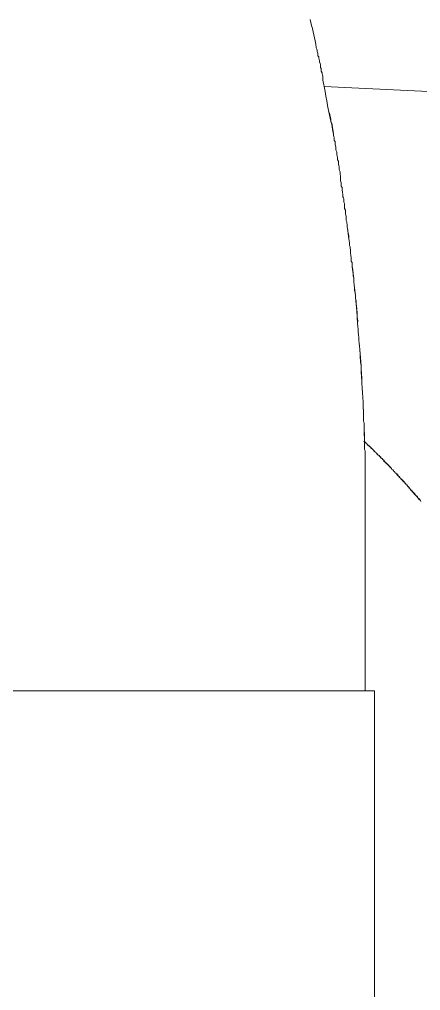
# Model space of a CAD drawing. Header units: millimetres. Extents: x 5194 to 16594, y 329 to 7592.
# Drawn here: x 11623.9 to 11645.5, y 3561 to 3613.4 of the extents above; entities that cross this region are included whole.
import ezdxf

# ---------------------------------------------------------------- set-up
doc = ezdxf.new("R2010")
doc.units = ezdxf.units.MM
doc.header["$MEASUREMENT"] = 0
doc.layers.add('PDF_Geometry', color=7, linetype='Continuous', true_color=0x231f20)

msp = doc.modelspace()

# ---------------------------------------------------------------- linework, layer by layer
at = {"layer": 'PDF_Geometry', "color": 0, "lineweight": 9}
for p, q in [((11639.882, 3612.04), (11639.882, 3611.973)), ((11639.882, 3611.973), (11639.905, 3611.905)), ((11639.905, 3611.905), (11639.905, 3611.838)), ((11639.905, 3611.838), (11639.927, 3611.77)), ((11639.927, 3611.77), (11639.95, 3611.703)), ((11639.95, 3611.703), (11639.95, 3611.635)), ((11639.95, 3611.635), (11639.995, 3611.545)), ((11639.995, 3611.545), (11639.995, 3611.478)), ((11639.995, 3611.478), (11639.995, 3611.41)), ((11639.995, 3611.41), (11640.04, 3611.343)), ((11640.04, 3611.343), (11640.04, 3611.275)), ((11640.04, 3611.275), (11640.062, 3611.208)), ((11640.062, 3611.208), (11640.085, 3611.141)), ((11640.085, 3611.141), (11640.085, 3611.073)), ((11640.085, 3611.073), (11640.107, 3610.983)), ((11640.107, 3610.983), (11640.13, 3610.916)), ((11640.13, 3610.916), (11640.13, 3610.848)), ((11640.13, 3610.848), (11640.13, 3610.781)), ((11640.13, 3610.781), (11640.175, 3610.713)), ((11640.175, 3610.713), (11640.175, 3610.646)), ((11640.175, 3610.646), (11640.175, 3610.578)), ((11640.175, 3610.578), (11640.22, 3610.488)), ((11640.22, 3610.488), (11640.22, 3610.421)), ((11640.22, 3610.421), (11640.242, 3610.376)), ((11640.242, 3610.376), (11640.265, 3610.286)), ((11640.265, 3610.286), (11640.265, 3610.241)), ((11652.08, 3609.177), (11640.332, 3609.746)), ((11640.737, 3607.7), (11640.737, 3607.767)), ((11640.737, 3607.767), (11640.827, 3607.205)), ((11640.827, 3607.205), (11640.827, 3607.115)), ((11640.827, 3607.115), (11640.849, 3607.047)), ((11640.849, 3607.047), (11640.872, 3606.98)), ((11640.872, 3606.98), (11640.872, 3606.913)), ((11640.872, 3606.913), (11640.872, 3606.845)), ((11640.872, 3606.845), (11640.917, 3606.778)), ((11640.917, 3606.778), (11640.917, 3606.71)), ((11640.917, 3606.71), (11640.917, 3606.62)), ((11640.917, 3606.62), (11640.939, 3606.575)), ((11640.939, 3606.575), (11640.962, 3606.485)), ((11640.962, 3606.485), (11640.962, 3606.418)), ((11640.962, 3606.418), (11640.962, 3606.35)), ((11640.962, 3606.35), (11640.984, 3606.283)), ((11640.984, 3606.283), (11641.007, 3606.215)), ((11641.007, 3606.215), (11641.007, 3606.125)), ((11641.007, 3606.125), (11641.007, 3606.08)), ((11641.007, 3606.08), (11641.029, 3605.99)), ((11641.029, 3605.99), (11641.052, 3605.923)), ((11641.052, 3605.923), (11641.052, 3605.856)), ((11641.052, 3605.856), (11641.052, 3605.788)), ((11641.052, 3605.788), (11641.097, 3605.721)), ((11641.097, 3605.721), (11641.097, 3605.631)), ((11641.097, 3605.631), (11641.097, 3605.586)), ((11641.097, 3605.586), (11641.119, 3605.496)), ((11641.119, 3605.496), (11641.142, 3605.428)), ((11641.142, 3605.428), (11641.142, 3605.361)), ((11641.142, 3605.361), (11641.142, 3605.293)), ((11641.142, 3605.293), (11641.164, 3605.226)), ((11641.164, 3605.226), (11641.187, 3605.158)), ((11641.187, 3605.158), (11641.187, 3605.091)), ((11641.187, 3605.091), (11641.187, 3605.001)), ((11641.187, 3605.001), (11641.209, 3604.933)), ((11641.209, 3604.933), (11641.209, 3604.866)), ((11641.209, 3604.866), (11641.209, 3604.799)), ((11641.209, 3604.799), (11641.209, 3604.731)), ((11641.209, 3604.731), (11641.209, 3604.664)), ((11641.209, 3604.664), (11641.254, 3604.574)), ((11641.254, 3604.574), (11641.254, 3604.506)), ((11641.254, 3604.506), (11641.254, 3604.439)), ((11641.254, 3604.439), (11641.254, 3604.371)), ((11641.254, 3604.371), (11641.299, 3604.304)), ((11641.299, 3604.304), (11641.299, 3604.236)), ((11641.299, 3604.236), (11641.299, 3604.169)), ((11641.299, 3604.169), (11641.322, 3604.079)), ((11641.322, 3604.079), (11641.322, 3604.011)), ((11641.322, 3604.011), (11641.344, 3603.944)), ((11641.344, 3603.944), (11641.344, 3603.876)), ((11641.344, 3603.876), (11641.344, 3603.809)), ((11641.344, 3603.809), (11641.367, 3603.742)), ((11641.367, 3603.742), (11641.389, 3603.674)), ((11641.389, 3603.674), (11641.389, 3603.584)), ((11641.389, 3603.584), (11641.389, 3603.517)), ((11641.389, 3603.517), (11641.434, 3603.449)), ((11641.434, 3603.449), (11641.434, 3603.382)), ((11641.434, 3603.382), (11641.434, 3603.292)), ((11641.434, 3603.292), (11641.434, 3603.247)), ((11641.434, 3603.247), (11641.434, 3603.179)), ((11641.434, 3603.179), (11641.479, 3603.089)), ((11641.479, 3603.089), (11641.479, 3603.022)), ((11641.479, 3603.022), (11641.479, 3602.954)), ((11641.479, 3602.954), (11641.479, 3602.887)), ((11641.479, 3602.887), (11641.502, 3602.819)), ((11641.502, 3602.819), (11641.524, 3602.752)), ((11641.524, 3602.752), (11641.524, 3602.662)), ((11641.524, 3602.662), (11641.524, 3602.595)), ((11641.524, 3602.595), (11641.524, 3602.527)), ((11641.524, 3602.527), (11641.547, 3602.46)), ((11641.547, 3602.46), (11641.547, 3602.37)), ((11641.547, 3602.37), (11641.569, 3602.325)), ((11641.569, 3602.325), (11641.569, 3602.257)), ((11641.569, 3602.257), (11641.569, 3602.167)), ((11641.569, 3602.167), (11641.592, 3602.1)), ((11641.592, 3602.1), (11641.659, 3601.538)), ((11641.659, 3601.538), (11641.682, 3601.448)), ((11641.682, 3601.448), (11641.682, 3601.403)), ((11641.682, 3601.403), (11641.704, 3601.335)), ((11641.704, 3601.335), (11641.704, 3601.245)), ((11641.704, 3601.245), (11641.704, 3601.178)), ((11641.704, 3601.178), (11641.726, 3601.11)), ((11641.726, 3601.11), (11641.726, 3601.043)), ((11641.726, 3601.043), (11641.749, 3600.953)), ((11641.749, 3600.953), (11641.749, 3600.908)), ((11641.749, 3600.908), (11641.749, 3600.818)), ((11641.749, 3600.818), (11641.749, 3600.75)), ((11641.749, 3600.75), (11641.771, 3600.683)), ((11641.771, 3600.683), (11641.771, 3600.616)), ((11641.771, 3600.616), (11641.794, 3600.526)), ((11641.794, 3600.526), (11641.794, 3600.481)), ((11641.794, 3600.481), (11641.794, 3600.391)), ((11641.794, 3600.391), (11641.794, 3600.323)), ((11641.794, 3600.323), (11641.839, 3600.256)), ((11641.839, 3600.256), (11641.839, 3600.188)), ((11641.839, 3600.188), (11641.839, 3600.121)), ((11641.839, 3600.121), (11641.839, 3600.031)), ((11641.839, 3600.031), (11641.929, 3599.401)), ((11641.929, 3599.401), (11641.929, 3599.334)), ((11641.929, 3599.334), (11641.929, 3599.266)), ((11641.929, 3599.266), (11641.929, 3599.176)), ((11641.929, 3599.176), (11641.951, 3599.109)), ((11641.951, 3599.109), (11641.951, 3599.041)), ((11641.951, 3599.041), (11642.019, 3598.479)), ((11642.019, 3598.479), (11642.019, 3598.389)), ((11642.019, 3598.389), (11642.109, 3597.467)), ((11642.109, 3597.624), (11642.086, 3597.669)), ((11642.086, 3597.669), (11642.131, 3596.972)), ((11642.109, 3597.535), (11642.109, 3597.624)), ((11642.109, 3597.467), (11642.109, 3597.535)), ((11642.23, 3595.758), (11642.23, 3595.691)), ((11642.23, 3595.691), (11642.253, 3595.623)), ((11642.253, 3595.623), (11642.253, 3595.556)), ((11642.253, 3595.556), (11642.32, 3594.701)), ((11642.32, 3594.701), (11642.32, 3594.611)), ((11642.32, 3594.611), (11642.365, 3593.757)), ((11642.455, 3591.688), (11642.478, 3591.62)), ((11642.478, 3591.62), (11642.478, 3591.53)), ((11642.478, 3591.53), (11642.478, 3591.485)), ((11642.478, 3591.485), (11642.478, 3591.395)), ((11642.478, 3591.395), (11642.478, 3591.328)), ((11642.478, 3591.328), (11642.5, 3590.473)), ((11642.493, 3590.612), (11642.471, 3590.635)), ((11642.502, 3590.615), (11642.48, 3590.637)), ((11642.493, 3590.59), (11642.493, 3590.612)), ((11642.538, 3590.59), (11642.493, 3590.59)), ((11642.5, 3590.473), (11642.5, 3590.383)), ((11642.5, 3590.383), (11642.5, 3590.338)), ((11642.5, 3590.338), (11642.5, 3590.248)), ((11642.5, 3590.248), (11642.5, 3590.181)), ((11642.502, 3590.592), (11642.502, 3590.615)), ((11642.547, 3590.592), (11642.502, 3590.592)), ((11642.538, 3590.567), (11642.538, 3590.59)), ((11642.538, 3590.545), (11642.538, 3590.567)), ((11642.583, 3590.545), (11642.538, 3590.545)), ((11642.547, 3590.57), (11642.547, 3590.592)), ((11642.592, 3590.525), (11642.547, 3590.57)), ((11642.583, 3590.522), (11642.583, 3590.545)), ((11642.606, 3590.522), (11642.583, 3590.522)), ((11642.637, 3590.502), (11642.592, 3590.525)), ((11642.606, 3590.5), (11642.606, 3590.522)), ((11642.628, 3590.5), (11642.606, 3590.5)), ((11642.628, 3590.477), (11642.628, 3590.5)), ((11642.651, 3590.477), (11642.628, 3590.477)), ((11642.637, 3590.48), (11642.637, 3590.502)), ((11642.66, 3590.435), (11642.637, 3590.48)), ((11642.673, 3590.455), (11642.651, 3590.477)), ((11642.682, 3590.412), (11642.66, 3590.435)), ((11642.673, 3590.432), (11642.673, 3590.455)), ((11642.696, 3590.41), (11642.673, 3590.432)), ((11642.705, 3590.412), (11642.682, 3590.412)), ((11642.718, 3590.41), (11642.696, 3590.41)), ((11642.705, 3590.39), (11642.705, 3590.412)), ((11642.75, 3590.367), (11642.705, 3590.39)), ((11642.718, 3590.387), (11642.718, 3590.41)), ((11642.763, 3590.387), (11642.718, 3590.387)), ((11642.772, 3590.345), (11642.75, 3590.367)), ((11642.763, 3590.365), (11642.763, 3590.387)), ((11642.786, 3590.342), (11642.763, 3590.365)), ((11642.795, 3590.322), (11642.772, 3590.345)), ((11642.808, 3590.342), (11642.786, 3590.342)), ((11642.84, 3590.3), (11642.795, 3590.322)), ((11642.808, 3590.32), (11642.808, 3590.342)), ((11642.831, 3590.297), (11642.808, 3590.32)), ((11642.853, 3590.275), (11642.831, 3590.297)), ((11642.84, 3590.277), (11642.84, 3590.3)), ((11642.862, 3590.255), (11642.84, 3590.277)), ((11642.876, 3590.275), (11642.853, 3590.275)), ((11642.884, 3590.232), (11642.862, 3590.255)), ((11642.876, 3590.252), (11642.876, 3590.275)), ((11642.898, 3590.23), (11642.876, 3590.252)), ((11642.929, 3590.21), (11642.884, 3590.232)), ((11642.898, 3590.207), (11642.898, 3590.23)), ((11642.5, 3590.181), (11642.545, 3590.113)), ((11642.545, 3590.113), (11642.545, 3590.046)), ((11642.545, 3590.046), (11642.545, 3589.956)), ((11642.545, 3589.956), (11642.545, 3589.888)), ((11642.545, 3589.888), (11642.545, 3589.821)), ((11642.545, 3589.821), (11642.545, 3589.753)), ((11642.545, 3589.753), (11642.545, 3589.663)), ((11642.943, 3590.207), (11642.898, 3590.207)), ((11642.952, 3590.165), (11642.929, 3590.21)), ((11642.943, 3590.185), (11642.943, 3590.207)), ((11642.965, 3590.185), (11642.943, 3590.185)), ((11642.974, 3590.165), (11642.952, 3590.165)), ((11642.965, 3590.162), (11642.965, 3590.185)), ((11642.988, 3590.162), (11642.965, 3590.162)), ((11642.974, 3590.142), (11642.974, 3590.165)), ((11643.019, 3590.12), (11642.974, 3590.142)), ((11642.988, 3590.14), (11642.988, 3590.162)), ((11643.01, 3590.117), (11642.988, 3590.14)), ((11643.01, 3590.095), (11643.01, 3590.117)), ((11643.033, 3590.095), (11643.01, 3590.095)), ((11643.019, 3590.097), (11643.019, 3590.12)), ((11643.042, 3590.075), (11643.019, 3590.097)), ((11643.033, 3590.073), (11643.033, 3590.095)), ((11643.055, 3590.073), (11643.033, 3590.073)), ((11643.064, 3590.052), (11643.042, 3590.075)), ((11643.055, 3590.05), (11643.055, 3590.073)), ((11643.1, 3590.028), (11643.055, 3590.05)), ((11643.109, 3590.03), (11643.064, 3590.052)), ((11643.123, 3590.005), (11643.1, 3590.028)), ((11643.132, 3589.985), (11643.109, 3590.03)), ((11643.145, 3589.983), (11643.123, 3590.005)), ((11643.154, 3589.985), (11643.132, 3589.985)), ((11643.168, 3589.96), (11643.145, 3589.983)), ((11643.19, 3589.938), (11643.168, 3589.96)), ((11643.19, 3589.915), (11643.19, 3589.938)), ((11643.213, 3589.893), (11643.19, 3589.915)), ((11643.235, 3589.893), (11643.213, 3589.893)), ((11643.235, 3589.87), (11643.235, 3589.893)), ((11643.28, 3589.87), (11643.235, 3589.87)), ((11643.28, 3589.848), (11643.28, 3589.87)), ((11643.303, 3589.848), (11643.28, 3589.848)), ((11643.312, 3589.85), (11643.289, 3589.85)), ((11643.303, 3589.825), (11643.303, 3589.848)), ((11643.325, 3589.825), (11643.303, 3589.825)), ((11643.334, 3589.805), (11643.312, 3589.85)), ((11643.325, 3589.803), (11643.325, 3589.825)), ((11643.348, 3589.78), (11643.325, 3589.803)), ((11643.357, 3589.783), (11643.334, 3589.805)), ((11643.37, 3589.78), (11643.348, 3589.78)), ((11643.379, 3589.783), (11643.357, 3589.783)), ((11643.37, 3589.758), (11643.37, 3589.78)), ((11643.37, 3589.735), (11643.37, 3589.758)), ((11643.393, 3589.735), (11643.37, 3589.735)), ((11643.379, 3589.76), (11643.379, 3589.783)), ((11643.402, 3589.715), (11643.379, 3589.76)), ((11643.393, 3589.713), (11643.393, 3589.735)), ((11643.415, 3589.713), (11643.393, 3589.713)), ((11643.424, 3589.715), (11643.402, 3589.715)), ((11643.415, 3589.69), (11643.415, 3589.713)), ((11643.46, 3589.69), (11643.415, 3589.69)), ((11643.469, 3589.693), (11643.424, 3589.715)), ((11643.46, 3589.668), (11643.46, 3589.69)), ((11643.469, 3589.67), (11643.469, 3589.693)), ((11642.545, 3589.663), (11642.545, 3589.618)), ((11642.545, 3589.618), (11642.545, 3589.529)), ((11642.545, 3589.529), (11642.545, 3589.461)), ((11642.545, 3589.461), (11642.545, 3589.394)), ((11642.545, 3589.394), (11642.545, 3589.326)), ((11643.483, 3589.645), (11643.46, 3589.668)), ((11643.492, 3589.648), (11643.469, 3589.67)), ((11643.505, 3589.645), (11643.483, 3589.645)), ((11643.514, 3589.625), (11643.492, 3589.648)), ((11643.505, 3589.623), (11643.505, 3589.645)), ((11643.505, 3589.6), (11643.505, 3589.623)), ((11643.528, 3589.6), (11643.505, 3589.6)), ((11643.537, 3589.603), (11643.514, 3589.625)), ((11643.55, 3589.6), (11643.528, 3589.6)), ((11643.559, 3589.603), (11643.537, 3589.603)), ((11643.55, 3589.578), (11643.55, 3589.6)), ((11643.55, 3589.555), (11643.55, 3589.578)), ((11643.573, 3589.533), (11643.55, 3589.555)), ((11643.559, 3589.558), (11643.559, 3589.603)), ((11643.582, 3589.535), (11643.559, 3589.558)), ((11643.595, 3589.533), (11643.573, 3589.533)), ((11643.627, 3589.49), (11643.582, 3589.535)), ((11643.595, 3589.51), (11643.595, 3589.533)), ((11643.64, 3589.488), (11643.595, 3589.51)), ((11643.627, 3589.468), (11643.627, 3589.49)), ((11643.672, 3589.445), (11643.627, 3589.468)), ((11643.685, 3589.465), (11643.64, 3589.488)), ((11643.694, 3589.423), (11643.672, 3589.445)), ((11643.685, 3589.443), (11643.685, 3589.465)), ((11643.73, 3589.398), (11643.685, 3589.443)), ((11643.717, 3589.4), (11643.694, 3589.423)), ((11643.762, 3589.355), (11643.717, 3589.4)), ((11643.753, 3589.398), (11643.73, 3589.398)), ((11643.775, 3589.353), (11643.753, 3589.398)), ((11643.807, 3589.333), (11643.762, 3589.355)), ((11643.82, 3589.33), (11643.775, 3589.353)), ((11643.807, 3589.31), (11643.807, 3589.333)), ((11643.852, 3589.288), (11643.807, 3589.31)), ((11643.82, 3589.285), (11643.82, 3589.33)), ((11643.865, 3589.263), (11643.82, 3589.285)), ((11643.852, 3589.265), (11643.852, 3589.288)), ((11643.874, 3589.243), (11643.852, 3589.265)), ((11643.888, 3589.24), (11643.865, 3589.263)), ((11643.896, 3589.243), (11643.874, 3589.243)), ((11643.91, 3589.218), (11643.888, 3589.24)), ((11643.896, 3589.198), (11643.896, 3589.243)), ((11643.941, 3589.175), (11643.896, 3589.198)), ((11643.955, 3589.173), (11643.91, 3589.218)), ((11643.964, 3589.13), (11643.941, 3589.175)), ((11643.955, 3589.15), (11643.955, 3589.173)), ((11643.977, 3589.105), (11643.955, 3589.15)), ((11643.986, 3589.108), (11643.964, 3589.13)), ((11644.022, 3589.083), (11643.977, 3589.105)), ((11644.031, 3589.085), (11643.986, 3589.108)), ((11644.045, 3589.061), (11644.022, 3589.083)), ((11644.054, 3589.063), (11644.031, 3589.085)), ((11644.067, 3589.016), (11644.045, 3589.061)), ((11644.076, 3589.04), (11644.054, 3589.063)), ((11644.112, 3588.993), (11644.067, 3589.016)), ((11644.076, 3589.018), (11644.076, 3589.04)), ((11644.099, 3588.995), (11644.076, 3589.018)), ((11644.121, 3588.973), (11644.099, 3588.995)), ((11644.135, 3588.971), (11644.112, 3588.993)), ((11644.144, 3588.95), (11644.121, 3588.973)), ((11644.157, 3588.926), (11644.135, 3588.971)), ((11644.166, 3588.928), (11644.144, 3588.95)), ((11644.202, 3588.903), (11644.157, 3588.926)), ((11644.211, 3588.906), (11644.166, 3588.928)), ((11644.247, 3588.858), (11644.202, 3588.903)), ((11644.211, 3588.883), (11644.211, 3588.906)), ((11644.234, 3588.861), (11644.211, 3588.883)), ((11644.256, 3588.861), (11644.234, 3588.861)), ((11644.27, 3588.813), (11644.247, 3588.858)), ((11644.279, 3588.838), (11644.256, 3588.861)), ((11644.292, 3588.791), (11644.27, 3588.813)), ((11644.301, 3588.816), (11644.279, 3588.838)), ((11644.337, 3588.746), (11644.292, 3588.791)), ((11644.301, 3588.793), (11644.301, 3588.816)), ((11644.324, 3588.771), (11644.301, 3588.793)), ((11644.346, 3588.748), (11644.324, 3588.771)), ((11644.382, 3588.723), (11644.337, 3588.746)), ((11644.391, 3588.726), (11644.346, 3588.748)), ((11644.382, 3588.678), (11644.382, 3588.723)), ((11644.427, 3588.656), (11644.382, 3588.678)), ((11644.391, 3588.703), (11644.391, 3588.726)), ((11644.414, 3588.681), (11644.391, 3588.703)), ((11644.436, 3588.658), (11644.414, 3588.681)), ((11644.45, 3588.611), (11644.427, 3588.656)), ((11644.436, 3588.636), (11644.436, 3588.658)), ((11644.481, 3588.613), (11644.436, 3588.636)), ((11644.472, 3588.588), (11644.45, 3588.611)), ((11644.517, 3588.566), (11644.472, 3588.588)), ((11644.504, 3588.568), (11644.481, 3588.613)), ((11644.504, 3588.546), (11644.504, 3588.568)), ((11644.549, 3588.523), (11644.504, 3588.546)), ((11644.562, 3588.521), (11644.517, 3588.566)), ((11644.549, 3588.501), (11644.549, 3588.523)), ((11644.594, 3588.478), (11644.549, 3588.501)), ((11644.585, 3588.498), (11644.562, 3588.521)), ((11644.607, 3588.476), (11644.585, 3588.498)), ((11644.594, 3588.456), (11644.594, 3588.478)), ((11644.616, 3588.433), (11644.594, 3588.456)), ((11644.652, 3588.431), (11644.607, 3588.476)), ((11644.639, 3588.433), (11644.616, 3588.433)), ((11644.661, 3588.411), (11644.639, 3588.433)), ((11644.675, 3588.408), (11644.652, 3588.431)), ((11644.684, 3588.366), (11644.661, 3588.411)), ((11644.697, 3588.363), (11644.675, 3588.408)), ((11644.729, 3588.321), (11644.684, 3588.366)), ((11644.742, 3588.341), (11644.697, 3588.363)), ((11644.729, 3588.298), (11644.729, 3588.321)), ((11644.774, 3588.276), (11644.729, 3588.298)), ((11644.742, 3588.296), (11644.742, 3588.341)), ((11644.787, 3588.273), (11644.742, 3588.296)), ((11644.796, 3588.253), (11644.774, 3588.276)), ((11644.81, 3588.251), (11644.787, 3588.273)), ((11644.819, 3588.231), (11644.796, 3588.253)), ((11644.832, 3588.206), (11644.81, 3588.251)), ((11644.841, 3588.186), (11644.819, 3588.231)), ((11644.877, 3588.183), (11644.832, 3588.206)), ((11644.864, 3588.163), (11644.841, 3588.186)), ((11644.909, 3588.141), (11644.864, 3588.163)), ((11644.9, 3588.138), (11644.877, 3588.183)), ((11644.9, 3588.116), (11644.9, 3588.138)), ((11644.909, 3588.118), (11644.909, 3588.141)), ((11644.945, 3588.071), (11644.9, 3588.116)), ((11644.967, 3588.048), (11644.945, 3588.071)), ((11644.99, 3588.026), (11644.967, 3588.048)), ((11645.012, 3587.981), (11644.99, 3588.026)), ((11645.034, 3587.959), (11645.012, 3587.981)), ((11645.079, 3587.936), (11645.034, 3587.959)), ((11645.088, 3587.938), (11645.043, 3587.961)), ((11645.079, 3587.891), (11645.079, 3587.936)), ((11645.124, 3587.869), (11645.079, 3587.891)), ((11645.088, 3587.894), (11645.088, 3587.938)), ((11645.133, 3587.871), (11645.088, 3587.894)), ((11645.169, 3587.824), (11645.124, 3587.869)), ((11645.178, 3587.826), (11645.133, 3587.871)), ((11645.169, 3587.801), (11645.169, 3587.824)), ((11645.214, 3587.756), (11645.169, 3587.801)), ((11645.201, 3587.804), (11645.178, 3587.826)), ((11645.237, 3587.734), (11645.214, 3587.756)), ((11645.259, 3587.711), (11645.237, 3587.734)), ((11645.304, 3587.666), (11645.259, 3587.711)), ((11645.327, 3587.644), (11645.304, 3587.666)), ((11645.349, 3587.621), (11645.327, 3587.644)), ((11645.372, 3587.599), (11645.349, 3587.621)), ((11645.381, 3587.579), (11645.358, 3587.624)), ((11645.394, 3587.554), (11645.372, 3587.599)), ((11642.538, 3577.173), (11642.545, 3587.19)), ((11642.545, 3587.325), (11642.545, 3587.37)), ((11642.545, 3587.235), (11642.545, 3587.325)), ((11642.545, 3587.19), (11642.545, 3587.235)), ((11645.403, 3587.556), (11645.381, 3587.579)), ((11645.439, 3587.531), (11645.394, 3587.554)), ((11645.426, 3587.511), (11645.403, 3587.556)), ((11645.448, 3587.489), (11645.426, 3587.511)), ((11645.484, 3587.486), (11645.439, 3587.531)), ((11645.471, 3587.466), (11645.448, 3587.489)), ((11645.516, 3587.444), (11645.471, 3587.466)), ((11645.484, 3587.464), (11645.484, 3587.486)), ((11645.529, 3587.441), (11645.484, 3587.464)), ((11645.538, 3587.376), (11645.516, 3587.444)), ((11643.042, 3577.177), (11561.316, 3577.177)), ((11561.316, 3577.177), (11642.538, 3577.173)), ((11643.042, 3537.079), (11643.042, 3577.177))]:
    msp.add_line(p, q, dxfattribs=at)
for centre, major_axis, start_param, end_param in [((11612.165, 3606.164), (20.035, 20.035), 5.706699, 5.754834), ((11668.378, 3614.23), (20.083, 20.083), 2.514742, 2.58821), ((11586.857, 3591.858), (39.251, 39.251), 5.568099, 5.590046), ((11617.237, 3591.628), (-17.832, 17.832), 3.929369, 4.011514)]:
    msp.add_ellipse(centre, major_axis=major_axis, ratio=1, start_param=start_param, end_param=end_param, dxfattribs=at)
for points in [[(11640.265, 3610.241), (11640.242, 3610.061), (11640.31, 3609.904), (11640.332, 3609.746)], [(11640.625, 3608.329), (11640.625, 3608.149), (11640.714, 3608.015), (11640.692, 3607.835)], [(11640.737, 3607.7), (11640.782, 3607.542), (11640.782, 3607.362), (11640.827, 3607.205)], [(11641.614, 3602.032), (11641.592, 3601.65), (11641.682, 3601.92), (11641.659, 3601.538)], [(11641.861, 3599.986), (11641.906, 3599.806), (11641.861, 3599.626), (11641.929, 3599.401)], [(11641.974, 3598.974), (11641.951, 3598.614), (11642.019, 3598.704), (11642.019, 3598.479)], [(11642.019, 3598.344), (11642.086, 3598.164), (11642.041, 3597.939), (11642.086, 3597.759)], [(11642.109, 3597.467), (11642.109, 3597.265), (11642.154, 3597.197), (11642.131, 3596.972)], [(11642.253, 3595.466), (11642.298, 3595.263), (11642.253, 3594.948), (11642.32, 3594.701)], [(11642.32, 3594.544), (11642.298, 3594.206), (11642.388, 3594.184), (11642.365, 3593.757)], [(11642.433, 3592.542), (11642.455, 3592.227), (11642.455, 3592.002), (11642.455, 3591.688)], [(11642.478, 3591.26), (11642.523, 3590.99), (11642.5, 3590.743), (11642.5, 3590.473)], [(11643.289, 3589.85), (11643.154, 3589.918), (11643.244, 3589.918), (11643.154, 3589.985)], [(11642.545, 3589.326), (11642.545, 3588.674), (11642.545, 3588.022), (11642.545, 3587.37)], [(11645.043, 3587.961), (11644.953, 3588.028), (11644.998, 3588.051), (11644.909, 3588.118)], [(11645.358, 3587.624), (11645.246, 3587.759), (11645.313, 3587.601), (11645.201, 3587.804)]]:
    msp.add_open_spline(points, degree=3, dxfattribs=at)

doc.saveas('drawing.dxf')
